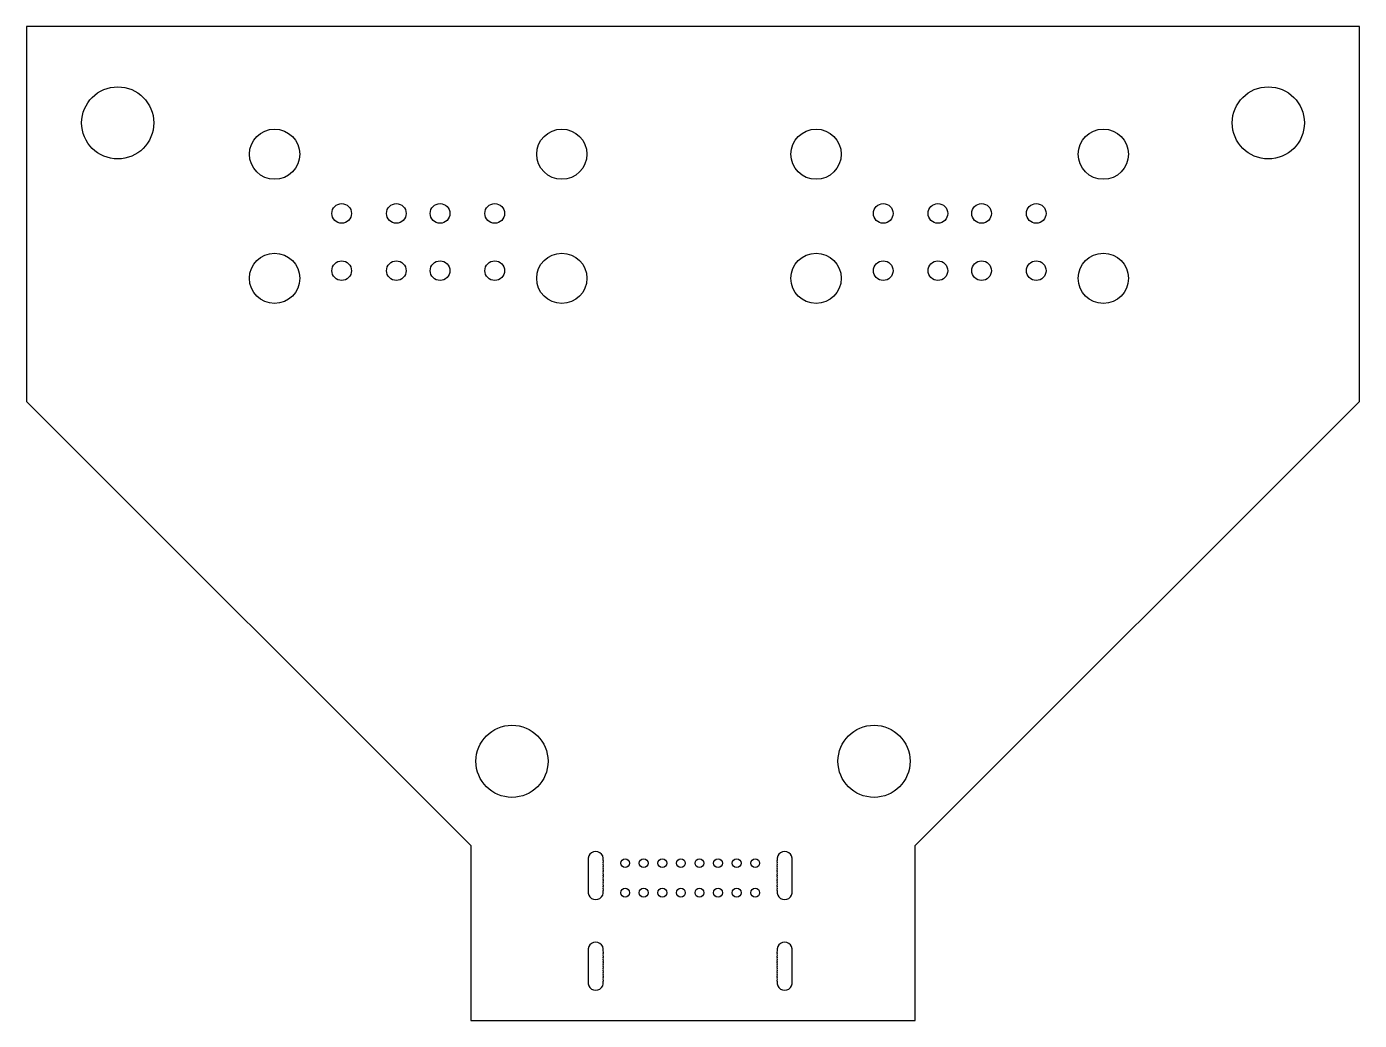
# Model space of a CAD drawing. Header units: millimetres. Extents: x -66 to -5.1, y -46.1 to -0.6.
import ezdxf

# ---------------------------------------------------------------- set-up
doc = ezdxf.new("R2010")
doc.units = ezdxf.units.MM
doc.layers.get('0').update_dxf_attribs({"linetype": 'CONTINUOUS'})

msp = doc.modelspace()

# ---------------------------------------------------------------- linework, layer by layer
msp.add_lwpolyline([(-5.08, -17.78), (-5.08, -0.635), (-66.04, -0.635), (-66.04, -17.78), (-45.72, -38.1), (-45.72, -46.101), (-25.4, -46.101), (-25.4, -38.1)], close=True)
for points in [[(-40.355, -39.874, 0.071797), (-40.355, -39.974, 0.071797), (-40.355, -40.074, 0.071797), (-40.355, -40.174, 1.154701), (-39.662, -40.174, 0.071797), (-39.662, -40.074, 0.071797), (-39.662, -39.974, 0.071797), (-39.662, -39.874, 0.071797), (-39.662, -39.774, 0.071797), (-39.662, -39.674, 0.071797), (-39.662, -39.574, 0.071797), (-39.662, -39.474, 0.071797), (-39.662, -39.374, 0.071797), (-39.662, -39.274, 0.071797), (-39.662, -39.174, 0.071797), (-39.662, -39.074, 0.071797), (-39.662, -38.974, 0.071797), (-39.662, -38.874, 0.071797), (-39.662, -38.774, 1.154701), (-40.355, -38.774, 0.071797), (-40.355, -38.874, 0.071797), (-40.355, -38.974, 0.071797), (-40.355, -39.074, 0.071797), (-40.355, -39.174, 0.071797), (-40.355, -39.274, 0.071797), (-40.355, -39.374, 0.071797), (-40.355, -39.474, 0.071797), (-40.355, -39.574, 0.071797), (-40.355, -39.674, 0.071797), (-40.355, -39.774, 0.071797)], [(-31.715, -39.874, 0.071797), (-31.715, -39.974, 0.071797), (-31.715, -40.074, 0.071797), (-31.715, -40.174, 1.154701), (-31.022, -40.174, 0.071797), (-31.022, -40.074, 0.071797), (-31.022, -39.974, 0.071797), (-31.022, -39.874, 0.071797), (-31.022, -39.774, 0.071797), (-31.022, -39.674, 0.071797), (-31.022, -39.574, 0.071797), (-31.022, -39.474, 0.071797), (-31.022, -39.374, 0.071797), (-31.022, -39.274, 0.071797), (-31.022, -39.174, 0.071797), (-31.022, -39.074, 0.071797), (-31.022, -38.974, 0.071797), (-31.022, -38.874, 0.071797), (-31.022, -38.774, 1.154701), (-31.715, -38.774, 0.071797), (-31.715, -38.874, 0.071797), (-31.715, -38.974, 0.071797), (-31.715, -39.074, 0.071797), (-31.715, -39.174, 0.071797), (-31.715, -39.274, 0.071797), (-31.715, -39.374, 0.071797), (-31.715, -39.474, 0.071797), (-31.715, -39.574, 0.071797), (-31.715, -39.674, 0.071797), (-31.715, -39.774, 0.071797)], [(-39.662, -43.024, 0.071797), (-39.662, -42.924, 1.154701), (-40.355, -42.924, 0.071797), (-40.355, -43.024, 0.071797), (-40.355, -43.124, 0.071797), (-40.355, -43.224, 0.071797), (-40.355, -43.324, 0.071797), (-40.355, -43.424, 0.071797), (-40.355, -43.524, 0.071797), (-40.355, -43.624, 0.071797), (-40.355, -43.724, 0.071797), (-40.355, -43.824, 0.071797), (-40.355, -43.924, 0.071797), (-40.355, -44.024, 0.071797), (-40.355, -44.124, 0.071797), (-40.355, -44.224, 0.071797), (-40.355, -44.324, 1.154701), (-39.662, -44.324, 0.071797), (-39.662, -44.224, 0.071797), (-39.662, -44.124, 0.071797), (-39.662, -44.024, 0.071797), (-39.662, -43.924, 0.071797), (-39.662, -43.824, 0.071797), (-39.662, -43.724, 0.071797), (-39.662, -43.624, 0.071797), (-39.662, -43.524, 0.071797), (-39.662, -43.424, 0.071797), (-39.662, -43.324, 0.071797), (-39.662, -43.224, 0.071797), (-39.662, -43.124, 0.071797)], [(-31.022, -43.024, 0.071797), (-31.022, -42.924, 1.154701), (-31.715, -42.924, 0.071797), (-31.715, -43.024, 0.071797), (-31.715, -43.124, 0.071797), (-31.715, -43.224, 0.071797), (-31.715, -43.324, 0.071797), (-31.715, -43.424, 0.071797), (-31.715, -43.524, 0.071797), (-31.715, -43.624, 0.071797), (-31.715, -43.724, 0.071797), (-31.715, -43.824, 0.071797), (-31.715, -43.924, 0.071797), (-31.715, -44.024, 0.071797), (-31.715, -44.124, 0.071797), (-31.715, -44.224, 0.071797), (-31.715, -44.324, 1.154701), (-31.022, -44.324, 0.071797), (-31.022, -44.224, 0.071797), (-31.022, -44.124, 0.071797), (-31.022, -44.024, 0.071797), (-31.022, -43.924, 0.071797), (-31.022, -43.824, 0.071797), (-31.022, -43.724, 0.071797), (-31.022, -43.624, 0.071797), (-31.022, -43.524, 0.071797), (-31.022, -43.424, 0.071797), (-31.022, -43.324, 0.071797), (-31.022, -43.224, 0.071797), (-31.022, -43.124, 0.071797)]]:
    msp.add_lwpolyline(points, format="xyb", close=True)
for centre, radius in [((-61.874, -5.038), 1.65), ((-9.245, -5.038), 1.65), ((-54.7, -6.47), 1.15), ((-41.56, -6.47), 1.15), ((-29.93, -6.47), 1.15), ((-16.79, -6.47), 1.15), ((-51.63, -9.18), 0.45), ((-49.13, -9.18), 0.45), ((-47.13, -9.18), 0.45), ((-44.63, -9.18), 0.45), ((-26.86, -9.18), 0.45), ((-24.36, -9.18), 0.45), ((-22.36, -9.18), 0.45), ((-19.86, -9.18), 0.45), ((-54.7, -12.15), 1.15), ((-51.63, -11.8), 0.45), ((-49.13, -11.8), 0.45), ((-47.13, -11.8), 0.45), ((-44.63, -11.8), 0.45), ((-41.56, -12.15), 1.15), ((-29.93, -12.15), 1.15), ((-26.86, -11.8), 0.45), ((-24.36, -11.8), 0.45), ((-22.36, -11.8), 0.45), ((-19.86, -11.8), 0.45), ((-16.79, -12.15), 1.15), ((-43.84, -34.248), 1.65), ((-27.279, -34.248), 1.65), ((-38.664, -38.909), 0.203), ((-37.814, -38.909), 0.203), ((-36.964, -38.909), 0.203), ((-36.114, -38.909), 0.203), ((-35.264, -38.909), 0.203), ((-34.414, -38.909), 0.203), ((-33.564, -38.909), 0.203), ((-32.714, -38.909), 0.203), ((-38.664, -40.26), 0.203), ((-37.814, -40.26), 0.203), ((-36.964, -40.26), 0.203), ((-36.114, -40.26), 0.203), ((-35.264, -40.26), 0.203), ((-34.414, -40.26), 0.203), ((-33.564, -40.26), 0.203), ((-32.714, -40.26), 0.203)]:
    msp.add_circle(centre, radius)

doc.saveas('drawing.dxf')
